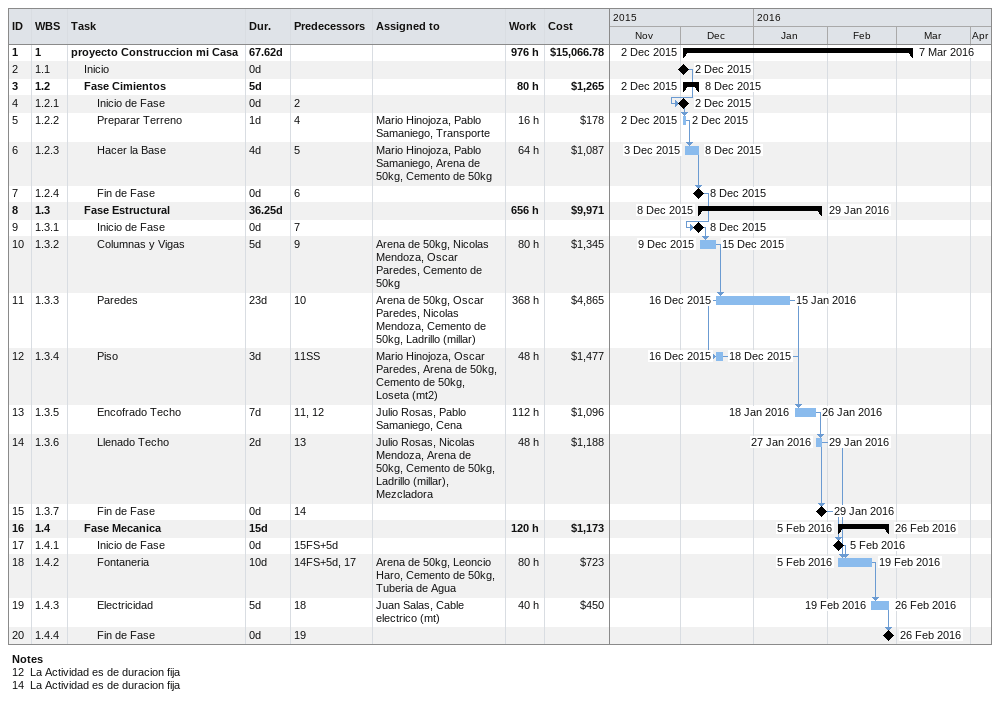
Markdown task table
| ID | WBS | Task | Duration | Start | Finish | Predecessors | Resources | Work (h) | Cost ($) |
|---|---|---|---|---|---|---|---|---|---|
| 1 | 1 | **proyecto Construccion mi Casa** | 67.62d | 2015-12-02 | 2016-03-07 |  |  | 976 | 15066.78 |
| 2 | 1.1 | Inicio | 0d | 2015-12-02 | 2015-12-02 |  |  |  |  |
| 3 | 1.2 | **Fase Cimientos** | 5d | 2015-12-02 | 2015-12-08 |  |  | 80 | 1265 |
| 4 | 1.2.1 | Inicio de Fase | 0d | 2015-12-02 | 2015-12-02 | 2 |  |  |  |
| 5 | 1.2.2 | Preparar Terreno | 1d | 2015-12-02 | 2015-12-02 | 4 | Mario Hinojoza, Pablo Samaniego, Transporte | 16 | 178 |
| 6 | 1.2.3 | Hacer la Base | 4d | 2015-12-03 | 2015-12-08 | 5 | Mario Hinojoza, Pablo Samaniego, Arena de 50kg, Cemento de 50kg | 64 | 1087 |
| 7 | 1.2.4 | Fin de Fase | 0d | 2015-12-08 | 2015-12-08 | 6 |  |  |  |
| 8 | 1.3 | **Fase Estructural** | 36.25d | 2015-12-08 | 2016-01-29 |  |  | 656 | 9971 |
| 9 | 1.3.1 | Inicio de Fase | 0d | 2015-12-08 | 2015-12-08 | 7 |  |  |  |
| 10 | 1.3.2 | Columnas y Vigas | 5d | 2015-12-09 | 2015-12-15 | 9 | Arena de 50kg, Nicolas Mendoza, Oscar Paredes, Cemento de 50kg | 80 | 1345 |
| 11 | 1.3.3 | Paredes | 23d | 2015-12-16 | 2016-01-15 | 10 | Arena de 50kg, Oscar Paredes, Nicolas Mendoza, Cemento de 50kg, Ladrillo (millar) | 368 | 4865 |
| 12 | 1.3.4 | Piso | 3d | 2015-12-16 | 2015-12-18 | 11SS | Mario Hinojoza, Oscar Paredes, Arena de 50kg, Cemento de 50kg, Loseta (mt2) | 48 | 1477 |
| 13 | 1.3.5 | Encofrado Techo | 7d | 2016-01-18 | 2016-01-26 | 11, 12 | Julio Rosas, Pablo Samaniego, Cena | 112 | 1096 |
| 14 | 1.3.6 | Llenado Techo | 2d | 2016-01-27 | 2016-01-29 | 13 | Julio Rosas, Nicolas Mendoza, Arena de 50kg, Cemento de 50kg, Ladrillo (millar), Mezcladora | 48 | 1188 |
| 15 | 1.3.7 | Fin de Fase | 0d | 2016-01-29 | 2016-01-29 | 14 |  |  |  |
| 16 | 1.4 | **Fase Mecanica** | 15d | 2016-02-05 | 2016-02-26 |  |  | 120 | 1173 |
| 17 | 1.4.1 | Inicio de Fase | 0d | 2016-02-05 | 2016-02-05 | 15FS+5d |  |  |  |
| 18 | 1.4.2 | Fontaneria | 10d | 2016-02-05 | 2016-02-19 | 14FS+5d, 17 | Arena de 50kg, Leoncio Haro, Cemento de 50kg, Tuberia de Agua | 80 | 723 |
| 19 | 1.4.3 | Electricidad | 5d | 2016-02-19 | 2016-02-26 | 18 | Juan Salas, Cable electrico (mt) | 40 | 450 |
| 20 | 1.4.4 | Fin de Fase | 0d | 2016-02-26 | 2016-02-26 | 19 |  |  |  |

Notes
- 12: La Actividad es de duracion fija
- 14: La Actividad es de duracion fija
